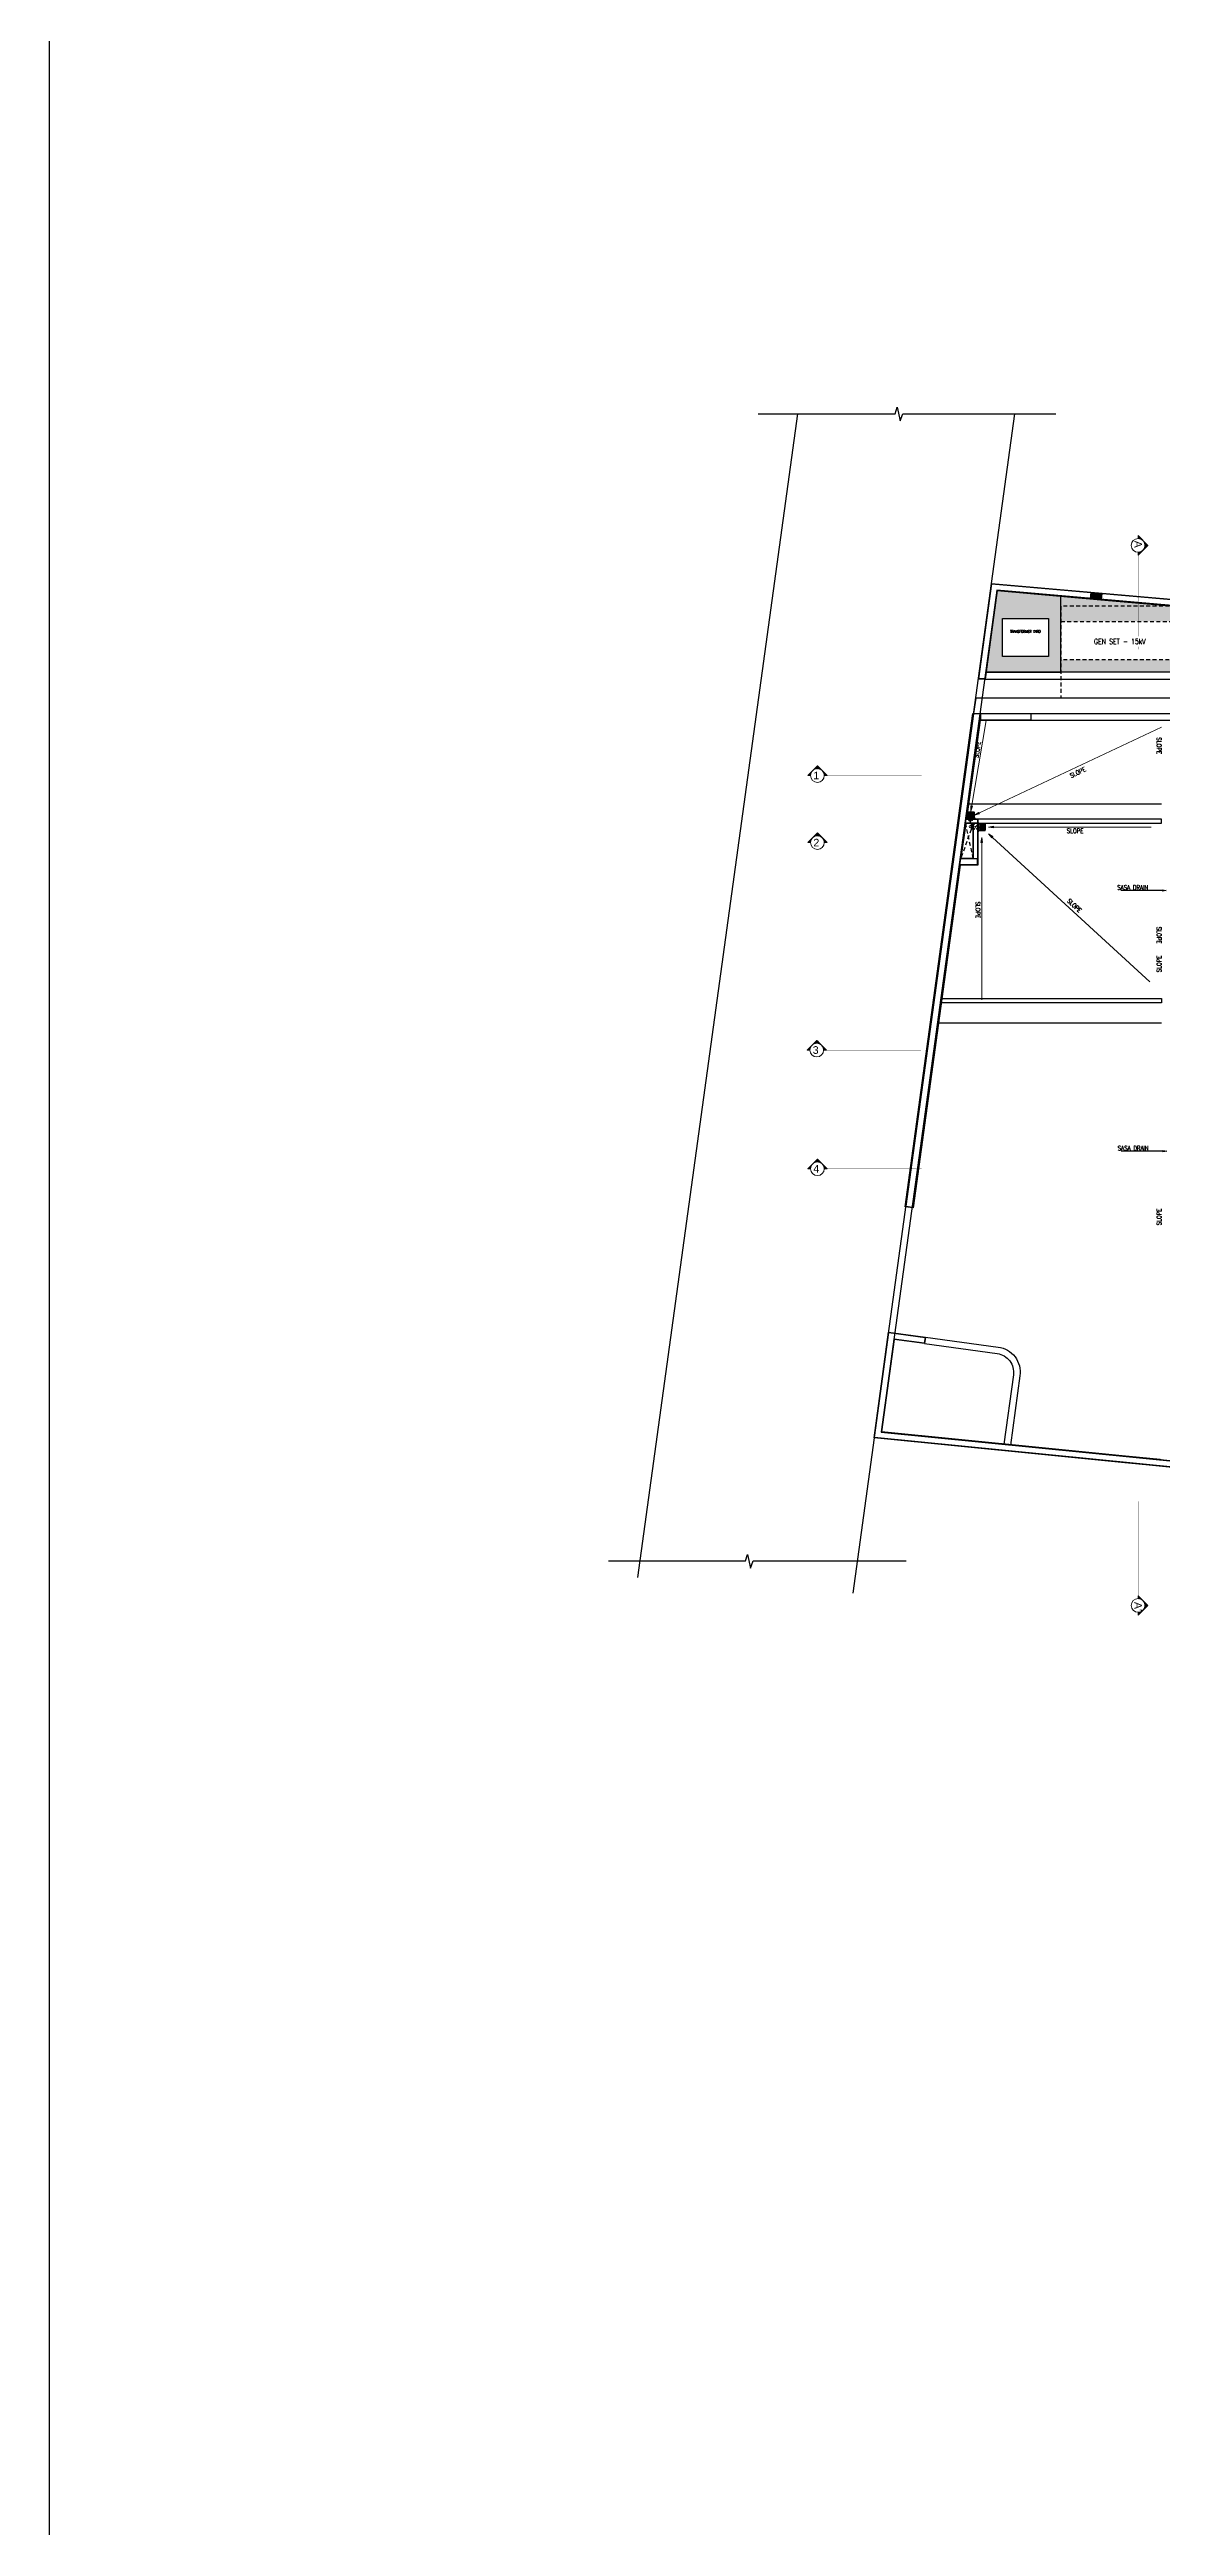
# Model space of a CAD drawing. Header units: metres. Extents: x 42 to 199, y -121 to 268.
# Drawn here: x 41.8 to 85.4, y -23.7 to 73.6 of the extents above; entities that cross this region are included whole.
import ezdxf
from ezdxf import colors
from ezdxf.entities.mleader import LeaderData, LeaderLine
from ezdxf.enums import TextEntityAlignment as Align
from ezdxf.math import Vec2, Vec3

# ---------------------------------------------------------------- set-up
doc = ezdxf.new("R2010")
doc.units = ezdxf.units.M
doc.header["$LTSCALE"] = 0.3
doc.linetypes.add('DASHDOT2', pattern=[0.5, 0.25, -0.125, 0, -0.125])
doc.linetypes.add('HIDDEN', pattern=[0.375, 0.25, -0.125])
doc.layers.get('0').update_dxf_attribs({"color": 8})
for name, color, linetype, lineweight in [('A-AnnO-section lines', 8, 'Continuous', 18), ('AGI- TEXT', 7, 'Continuous', 0), ('AGI-EX RAIN WATER', 4, 'Continuous', 0), ('DA HOUSE ARCH LAYOUT', 8, 'Continuous', 9), ('PHE CLAMP', 7, 'Continuous', 0), ('PHE-CLAMP', 7, 'Continuous', 0), ('PHE-RWP', 4, 'HIDDEN', 0), ('SRA-PLUM-RWS', 163, 'Continuous', 25)]:
    doc.layers.add(name, color=color, linetype=linetype, lineweight=lineweight)
for name, color, linetype in [('A-Cols', 8, 'Continuous'), ('A-ELEVATION 3', 8, 'Continuous'), ('A-Hidden-Above', 8, 'HIDDEN'), ('A-Site Boundary', 8, 'Continuous'), ('A-TEXT ARCHITECURAL', 8, 'Continuous'), ('A-Wall-Full', 8, 'Continuous'), ('A-Wall-Plst', 8, 'Continuous'), ('AGI-RWP', 4, 'Continuous')]:
    doc.layers.add(name, color=color, linetype=linetype)
doc.styles.add('ROMANS', font='romans.shx', dxfattribs={"width": 0.8, "height": 0.5})
doc.styles.get("Standard").update_dxf_attribs({"font": 'arial.ttf'})
doc.styles.add('T225', font='romans.shx', dxfattribs={"width": 0.8, "height": 0.25})
doc.dimstyles.get("Standard").update_dxf_attribs({"dimtxt": 0.3, "dimasz": 0.25, "dimexe": 0.18, "dimexo": 0.0625, "dimgap": 0.09, "dimtad": 0, "dimtih": 1, "dimtoh": 1, "dimzin": 0, "dimdsep": 46, "dimtxsty": 'Standard', "dimblk": 'ARCHTICK', "dimcen": 0.09, "dimclrd": 256, "dimclre": 256, "dimclrt": 256, "dimadec": 0, "dimazin": 0, "dimtfac": 1, "dimtofl": 0, "dimtmove": 0, "dimatfit": 3, "dimfxl": 1, "dimtolj": 1, "dimtzin": 0, "dimlwd": -1, "dimlwe": -1, "dimarcsym": 0})

# ---------------------------------------------------------------- blocks, each defined once
blk = doc.blocks.new('zw$195B-flat-1-flat-1-flat-1-flat-1-flat-1-flat-1')
at = {"layer": 'A-Site Boundary', "color": 8}
for p, q in [((-7.002, -34.772), (-13.673, -33.856)), ((26.552, -39.38), (32.658, -40.219)), ((32.033, -48.653), (-13.673, -42.376))]:
    blk.add_line(p, q, dxfattribs=at)
at = {"layer": 'A-Site Boundary', "color": 8, "ltscale": 0.6}
blk.add_lwpolyline([(-7.002, -34.772), (-6.626, -30.464), (-5.95, -22.712), (-5.301, -15.269), (-4.581, -7.024), (-3.978, -0.109), (-3.482, 5.576), (-2.944, 11.742), (-2.563, 16.101), (-2.201, 20.252), (1.573, 19.742), (5.032, 19.274), (8.943, 18.745), (12.732, 18.233), (16.724, 17.693), (21.121, 17.099), (25.111, 16.559), (27.395, 16.251), (29.208, 16.005), (32.02, 15.625), (31.532, 10.718), (30.979, 5.152), (30.286, -1.812), (29.628, -8.431), (29.111, -13.637), (28.973, -15.019), (28.765, -17.114), (28.549, -19.286), (28.415, -20.631), (28.293, -21.863), (28.003, -24.783), (27.692, -27.905), (27.517, -29.668), (27.204, -32.815), (26.878, -36.094), (26.552, -39.38), (-7.002, -34.772)], dxfattribs=at)
blk.add_lwpolyline([(-6.722, -34.548), (-6.367, -30.486), (-5.691, -22.735), (-5.041, -15.292), (-4.322, -7.046), (-3.719, -0.131), (-3.223, 5.554), (-2.685, 11.719), (-2.304, 16.078), (-1.966, 19.958), (1.538, 19.484), (4.997, 19.016), (8.908, 18.488), (12.697, 17.975), (16.689, 17.436), (21.086, 16.841), (25.076, 16.302), (27.36, 15.993), (29.173, 15.748), (31.736, 15.401), (31.273, 10.744), (30.72, 5.178), (30.027, -1.786), (29.369, -8.406), (28.852, -13.611), (28.715, -14.993), (28.506, -17.088), (28.29, -19.26), (28.157, -20.605), (28.034, -21.838), (27.744, -24.757), (27.434, -27.88), (27.258, -29.642), (26.945, -32.789), (26.619, -36.069), (26.32, -39.086)], close=True, dxfattribs=at)
at = {"layer": 'A-Site Boundary', "color": 8}
for points in [[(-13.673, -43.924), (-13.673, -38.551), (-13.927, -38.471), (-13.388, -38.36), (-13.673, -38.248), (-13.673, -32.247)], [(31.383, -49.799), (31.383, -44.426), (31.129, -44.346), (31.668, -44.235), (31.383, -44.124), (31.383, -38.122)]]:
    blk.add_lwpolyline(points, dxfattribs=at)
blk = doc.blocks.new('zw$CD40')
h = blk.add_hatch()
h.set_pattern_fill('ANSI31', color=8, scale=0.00077108, style=0)
h.set_pattern_definition([(45, (2.80108964, 1.68303136), (-6.81544715e-05, 6.81544715e-05), [])])
h.paths.add_polyline_path([(0.04394, 0.00652), (0.04204, 0.00461, -0.414214), (0.04585, 0.00461)])
h.paths.add_polyline_path([(0.04204, 0.00461), (0.04013, 0.0027), (0.04125, 0.0027, -0.198912)])
h.paths.add_polyline_path([(0.04585, 0.00461, -0.198912), (0.04664, 0.0027), (0.04776, 0.0027)])
at = {"color": 8}
for p, q in [((0.04013, 0.0027), (0.04394, 0.00652)), ((0.04013, 0.0027), (0.04125, 0.0027)), ((0.04776, 0.0027), (0.04394, 0.00652)), ((0.04664, 0.0027), (0.04776, 0.0027))]:
    blk.add_line(p, q, dxfattribs=at)
at = {"color": 8, "linetype": 'DASHDOT2', "ltscale": 0.3, "const_width": 0.0000907}
blk.add_lwpolyline([(0.04013, 0.0027), (0.00307, 0.0027)], dxfattribs=at)
at = {"color": 8}
blk.add_circle((0.04394, 0.0027), 0.0027, dxfattribs=at)
blk.add_attdef("A'", text='', height=0.003, dxfattribs=at).set_placement((0.04437, 0.00272), align=Align.MIDDLE)
blk = doc.blocks.new('SECTION LINES')
at = {"layer": 'A-AnnO-section lines', "color": 8}
ref = blk.add_blockref('zw$CD40', (84.21, -50.245), dxfattribs=dict(at, xscale=-100, yscale=100, zscale=100, rotation=269.9999999999999))
ref.add_attrib("A'", 'A', dxfattribs={"layer": '0', "height": 0.3, "rotation": 270}).set_placement((84.482, -45.808), align=Align.MIDDLE)
ref = blk.add_blockref('zw$CD40', (95.416, -50.245), dxfattribs=dict(at, xscale=-100, yscale=100, zscale=100, rotation=269.9999999999999))
ref.add_attrib("A'", 'B', dxfattribs={"layer": '0', "height": 0.3, "rotation": 270}).set_placement((95.689, -45.808), align=Align.MIDDLE)
ref = blk.add_blockref('zw$CD40', (101.407, -50.245, 0.05), dxfattribs=dict(at, xscale=-100, yscale=100, zscale=100, rotation=269.9999999999999))
ref.add_attrib("A'", 'C', dxfattribs={"layer": '0', "height": 0.3, "rotation": 270}).set_placement((101.679, -45.808, 0.05), align=Align.MIDDLE)
ref = blk.add_blockref('zw$CD40', (105.756, -50.245), dxfattribs=dict(at, xscale=-100, yscale=100, zscale=100, rotation=269.9999999999999))
ref.add_attrib("A'", 'D', dxfattribs={"layer": '0', "height": 0.3, "rotation": 270}).set_placement((106.028, -45.808), align=Align.MIDDLE)
ref = blk.add_blockref('zw$CD40', (110.136, -50.245), dxfattribs=dict(at, xscale=-100, yscale=100, zscale=100, rotation=269.9999999999999))
ref.add_attrib("A'", 'E', dxfattribs={"layer": '0', "height": 0.3, "rotation": 270}).set_placement((110.408, -45.808), align=Align.MIDDLE)
ref = blk.add_blockref('zw$CD40', (119.546, -50.245), dxfattribs=dict(at, xscale=-100, yscale=100, zscale=100, rotation=269.9999999999999))
ref.add_attrib("A'", 'F', dxfattribs={"layer": '0', "height": 0.3, "rotation": 270}).set_placement((119.818, -45.808), align=Align.MIDDLE)
ref = blk.add_blockref('zw$CD40', (126.015, -50.245), dxfattribs=dict(at, xscale=-100, yscale=100, zscale=100, rotation=269.9999999999999))
ref.add_attrib("A'", 'G', dxfattribs={"layer": '0', "height": 0.3, "rotation": 270}).set_placement((126.287, -45.808), align=Align.MIDDLE)
ref = blk.add_blockref('zw$CD40', (128.569, -50.245, 0.05), dxfattribs=dict(at, xscale=-100, yscale=100, zscale=100, rotation=269.9999999999999))
ref.add_attrib("A'", 'H', dxfattribs={"layer": '0', "height": 0.3, "rotation": 270}).set_placement((128.841, -45.808, 0.05), align=Align.MIDDLE)
ref = blk.add_blockref('zw$CD40', (76.288, -55.162, -28.112), dxfattribs=dict(at, xscale=-100, yscale=100, zscale=100))
ref.add_attrib("A'", '1', dxfattribs={"layer": '0', "height": 0.3}).set_placement((71.851, -54.89, -28.112), align=Align.MIDDLE)
ref = blk.add_blockref('zw$CD40', (130.26, -55.162, -28.112), dxfattribs=dict(at, xscale=100, yscale=100, zscale=100, rotation=359.9999999999997))
ref.add_attrib("A'", "1'", dxfattribs={"layer": '0', "height": 0.3}).set_placement((134.697, -54.89, -28.112), align=Align.MIDDLE)
ref = blk.add_blockref('zw$CD40', (76.288, -57.798, -28.112), dxfattribs=dict(at, xscale=-100, yscale=100, zscale=100))
ref.add_attrib("A'", '2', dxfattribs={"layer": '0', "height": 0.3}).set_placement((71.851, -57.526, -28.112), align=Align.MIDDLE)
ref = blk.add_blockref('zw$CD40', (130.26, -57.798, -28.112), dxfattribs=dict(at, xscale=100, yscale=100, zscale=100, rotation=359.9999999999997))
ref.add_attrib("A'", "2'", dxfattribs={"layer": '0', "height": 0.3}).set_placement((134.697, -57.526, -28.112), align=Align.MIDDLE)
ref = blk.add_blockref('zw$CD40', (76.262, -65.945), dxfattribs=dict(at, xscale=-100, yscale=100, zscale=100))
ref.add_attrib("A'", '3', dxfattribs={"layer": '0', "height": 0.3}).set_placement((71.825, -65.673), align=Align.MIDDLE)
ref = blk.add_blockref('zw$CD40', (130.235, -65.945), dxfattribs=dict(at, xscale=100, yscale=100, zscale=100, rotation=359.9999999999997))
ref.add_attrib("A'", "3'", dxfattribs={"layer": '0', "height": 0.3}).set_placement((134.672, -65.673), align=Align.MIDDLE)
ref = blk.add_blockref('zw$CD40', (76.288, -70.607, -28.112), dxfattribs=dict(at, xscale=-100, yscale=100, zscale=100))
ref.add_attrib("A'", '4', dxfattribs={"layer": '0', "height": 0.3}).set_placement((71.851, -70.335, -28.112), align=Align.MIDDLE)
ref = blk.add_blockref('zw$CD40', (130.26, -70.607, -28.112), dxfattribs=dict(at, xscale=100, yscale=100, zscale=100, rotation=359.9999999999997))
ref.add_attrib("A'", "4'", dxfattribs={"layer": '0', "height": 0.3}).set_placement((134.697, -70.335, -28.112), align=Align.MIDDLE)
ref = blk.add_blockref('zw$CD40', (84.21, -83.093), dxfattribs=dict(at, xscale=100, yscale=100, zscale=100, rotation=269.9999999999999))
ref.add_attrib("A'", "A'", dxfattribs={"layer": '0', "height": 0.3, "rotation": 270}).set_placement((84.482, -87.53), align=Align.MIDDLE)
ref = blk.add_blockref('zw$CD40', (95.416, -83.093), dxfattribs=dict(at, xscale=100, yscale=100, zscale=100, rotation=269.9999999999999))
ref.add_attrib("A'", "B'", dxfattribs={"layer": '0', "height": 0.3, "rotation": 270}).set_placement((95.689, -87.53), align=Align.MIDDLE)
ref = blk.add_blockref('zw$CD40', (101.407, -83.093, 0.05), dxfattribs=dict(at, xscale=100, yscale=100, zscale=100, rotation=269.9999999999999))
ref.add_attrib("A'", "C'", dxfattribs={"layer": '0', "height": 0.3, "rotation": 270}).set_placement((101.679, -87.53, 0.05), align=Align.MIDDLE)
ref = blk.add_blockref('zw$CD40', (105.756, -83.093), dxfattribs=dict(at, xscale=100, yscale=100, zscale=100, rotation=269.9999999999999))
ref.add_attrib("A'", "D'", dxfattribs={"layer": '0', "height": 0.3, "rotation": 270}).set_placement((106.028, -87.53), align=Align.MIDDLE)
ref = blk.add_blockref('zw$CD40', (110.136, -83.093), dxfattribs=dict(at, xscale=100, yscale=100, zscale=100, rotation=269.9999999999999))
ref.add_attrib("A'", "E'", dxfattribs={"layer": '0', "height": 0.3, "rotation": 270}).set_placement((110.408, -87.53), align=Align.MIDDLE)
ref = blk.add_blockref('zw$CD40', (119.546, -83.093), dxfattribs=dict(at, xscale=100, yscale=100, zscale=100, rotation=269.9999999999999))
ref.add_attrib("A'", "F'", dxfattribs={"layer": '0', "height": 0.3, "rotation": 270}).set_placement((119.818, -87.53), align=Align.MIDDLE)
ref = blk.add_blockref('zw$CD40', (126.015, -83.093), dxfattribs=dict(at, xscale=100, yscale=100, zscale=100, rotation=269.9999999999999))
ref.add_attrib("A'", "G'", dxfattribs={"layer": '0', "height": 0.3, "rotation": 270}).set_placement((126.287, -87.53), align=Align.MIDDLE)
ref = blk.add_blockref('zw$CD40', (128.569, -83.093, 0.05), dxfattribs=dict(at, xscale=100, yscale=100, zscale=100, rotation=269.9999999999999))
ref.add_attrib("A'", "H'", dxfattribs={"layer": '0', "height": 0.3, "rotation": 270}).set_placement((128.841, -87.53, 0.05), align=Align.MIDDLE)
blk = doc.blocks.new('zw$B4E6')
at = {"layer": 'A-Cols', "ltscale": 0.25}
h = blk.add_hatch(color=256, dxfattribs=at)
h.dxf.hatch_style = 1
h.paths.add_polyline_path([(0, 0.23), (0, 0), (0.45, 0), (0.45, 0.23)])
blk.add_lwpolyline([(0, 0.23), (0, 0), (0.45, 0), (0.45, 0.23)], close=True, dxfattribs=at)
blk = doc.blocks.new('GEN SET')
at = {"layer": 'A-Hidden-Above', "ltscale": 2}
blk.add_lwpolyline([(87.238, -50.821), (91.738, -50.821), (91.738, -52.321), (87.238, -52.321)], close=True, dxfattribs=at)
at = {"layer": 'A-TEXT ARCHITECURAL', "insert": (90.561, -51.507), "char_height": 0.2, "width": 2.3509, "attachment_point": 3, "style": 'ROMANS', "bg_fill": 2}
blk.add_mtext('GEN SET - 15kV', dxfattribs=at)
at = {"layer": 'A-Hidden-Above', "ltscale": 2}
blk.add_lwpolyline([(87.238, -53.821), (91.738, -53.821), (91.738, -50.221), (87.238, -50.221)], close=True, dxfattribs=at)
blk = doc.blocks.new('DA HOUSE ARCH LAYOUT')
at = {"layer": 'A-ELEVATION 3', "transparency": 33554470}
h = blk.add_hatch(dxfattribs=at)
h.set_pattern_fill('GRAVL1', color=8, scale=0.01, angle=315)
h.set_pattern_definition([(183.0128, (-296.837256, 165.907856), (-3.0532870046, -0.1796056809), [0.03417214, -3.38304835]), (139.9697, (-296.871381, 165.90606), (2.33486521903, -1.9756580968), [0.05864047, -5.80540495]), (87.5104, (-296.916282, 165.943777), (-0.1796083473, -3.7717074617), [0.04134815, -4.09347213]), (222.2737, (-297.03123, 165.968922), (3.7717069086, 3.4124980942), [0.05340045, -5.28664373]), (247.8337, (-297.070743, 165.933001), (1.2572334334, 3.05328821577), [0.05236337, -5.18398074]), (312.2737, (-297.090499, 165.884507), (-3.4124980942, 3.7717069086), [0.05340045, -5.28664373]), (352.6942, (-297.054578, 165.844994), (-4.13091741172, 0.53881840986), [0.07061937, -6.99131165]), (27.2553, (-296.984532, 165.836014), (5.20854980637, 2.6940742264), [0.06667195, -6.60052553]), (76.4296, (-296.925263, 165.866547), (0.89802324174, 3.7717081583), [0.0535813, -5.30455454]), (130.2364, (-296.91269, 165.918632), (1.796052915, -2.1552601182), [0.06117133, -2.9973938]), (177.3974, (-296.952203, 165.96533), (-4.13091771387, 0.17960786482), [0.0791078, -7.83167725]), (93.8141, (-296.855217, 165.789317), (-0.1796061342, 2.3348666382), [0.02700045, -2.67305638]), (126.4692, (-296.857013, 165.816257), (1.9756546179, -2.69407794895), [0.0513682, -5.0854638]), (180, (-296.88755, 165.85757), (-0.17960518, -0.17960518), [0.03592093, -0.32328917]), (158.1986, (-296.878565, 165.89169), (1.2572360466, -0.538815081), [0.01934413, -1.9150622]), (246.8014, (-296.896526, 165.898876), (0.35921031, 0.718420523), [0.02735656, -1.34047535]), (345.9638, (-296.9073, 165.87373), (0.898025703, -0.179604321), [0.04443197, -1.43662984]), (116.5651, (-296.8642, 165.862955), (0.179605487, -0.538815159), [0.03212871, -0.7710899]), (331.3895, (-297.000697, 166.003047), (2.334865677, -1.25723756115), [0.0450088, -4.45588263]), (25.3462, (-296.961184, 165.981494), (-2.6940763663, -1.2572370941), [0.0377599, -3.73822163]), (248.1986, (-296.828276, 165.898876), (0.538815081, 1.2572360466), [0.038688, -1.89571833]), (298.6105, (-296.842644, 165.862955), (-1.25723756115, 2.334865677), [0.0450088, -4.45588263]), (294.444, (-297.112052, 165.891692), (-0.5388164176, 1.2572354692), [0.04340352, -2.1267735]), (249.7751, (-297.094091, 165.852178), (1.077632752, 2.8736811705), [0.03636721, -3.60035932]), (21.8014, (-297.006085, 165.717475), (1.2572360466, 0.538815081), [0.038688, -1.89571833]), (332.354, (-296.970164, 165.731843), (-3.0532864564, 1.61644745186), [0.04257827, -4.2152377]), (24.444, (-297.09409, 165.80548), (-1.2572354692, -0.5388164176), [0.02170176, -2.14847526]), (56.3099, (-297.01686, 165.72825), (0.538815928, 0.898025322), [0.01295146, -1.28219937]), (120.9638, (-297.00968, 165.73903), (0.359210692, -0.718420239), [0.05236337, -0.9949053]), (141.009, (-297.036618, 165.783929), (1.9756561793, -1.61644617964), [0.0485267, -4.80413644]), (258.6901, (-296.92347, 165.85757), (0.179604803, 0.538815528), [0.03663239, -0.87917757]), (308.1572, (-296.930651, 165.821646), (2.6940752859, -3.4124986485), [0.06395568, -6.331601]), (15.9454, (-296.891138, 165.771356), (-1.9756564206, -0.5388154314), [0.02615082, -2.5889392]), (45, (-296.866, 165.77854), (1e-16, 0.35921024), [0.01524, -0.23876]), (75.2564, (-297.034822, 165.792909), (-0.5388167267, -1.9756558694), [0.0352867, -3.49339408]), (3.0128, (-297.025841, 165.827034), (3.0532870046, 0.1796056809), [0.06834429, -3.3488762]), (315, (-296.9576, 165.83063), (0.35921024, -1e-16), [0.06604, -0.18796]), (280.3048, (-296.910894, 165.783929), (-0.5388127898, 3.0532875964), [0.04016096, -3.9759316]), (209.0546, (-296.90371, 165.744415), (-0.898025615, -0.53881541), [0.0369829, -1.81216503]), (162.646, (-296.936039, 165.726455), (-5.2085491825, 1.6164439634), [0.0602145, -5.9612464]), (130.4261, (-296.993513, 165.744415), (-2.15526250307, 2.51447088044), [0.06370295, -6.3065848])])
h.paths.add_polyline_path([(-18.6352, 109.7962), (-18.2944, 112.278), (-18.1957, 112.9966), (-15.6957, 112.7785), (-15.6938, 109.7962), (-18.6345, 109.7962)])
h.paths.add_polyline_path([(-17.9844, 111.9079), (-17.9844, 110.4079), (-16.1844, 110.4079), (-16.1844, 111.9079)], flags=16)
h.paths.add_polyline_path([(-18.0644, 111.5801), (-18.0644, 110.7801), (-16.1369, 110.7801), (-16.1369, 111.5801)], flags=24)
h.paths.add_polyline_path([(-15.6938, 109.7962), (-11.1938, 109.7962), (-11.1939, 110.2857), (-15.6939, 110.2855), (-15.6941, 110.2855)])
h.paths.add_polyline_path([(-11.1938, 109.7962), (-10.4447, 109.7962), (-10.4447, 112.3204), (-11.194, 112.3857), (-11.1939, 110.2857)])
h.paths.add_polyline_path([(-15.694, 111.7855), (-12.6667, 111.7857), (-12.6667, 112.3857), (-15.694, 112.3855)])
h.paths.add_polyline_path([(-15.6957, 112.7785), (-14.1338, 112.6423), (-12.6667, 112.5142), (-12.6667, 112.3857), (-15.694, 112.3855), (-15.6954, 112.3855), (-15.6957, 112.7785)])
h.paths.add_polyline_path([(-12.6667, 112.3857), (-12.6667, 111.7857), (-11.194, 111.7857), (-11.194, 112.3857)])
h.paths.add_polyline_path([(-12.6667, 112.3857), (-11.194, 112.3857), (-12.6667, 112.5142)])
at = {"layer": 'A-Cols', "color": 8, "ltscale": 0.25}
blk.add_lwpolyline([(-55.3888, 234.5283), (57.0431, 234.5283), (57.0431, -60.3188), (-55.3888, -60.3188)], close=True, dxfattribs=at)
at = {"layer": 'A-ELEVATION 3', "color": 8, "transparency": 33554559}
blk.add_lwpolyline([(-9.2247, 109.7962), (-18.6296, 109.7956), (-18.668, 109.5256), (-9.2247, 109.5262)], close=True, dxfattribs=at)
for points in [[(-21.0106, 83.681), (-18.1574, 83.2891, -0.4142136), (-17.3027, 82.1624), (-17.6764, 79.4414)], [(-21.046, 83.4234), (-18.1927, 83.0316, -0.4142136), (-17.5603, 82.1978), (-17.934, 79.4768)]]:
    blk.add_lwpolyline(points, format="xyb", dxfattribs=at)
at = {"layer": 'A-Hidden-Above', "color": 8, "ltscale": 2}
for p, q in [((-19.1397, 103.8462), (-19.619, 102.4862)), ((-19.1397, 102.4862), (-19.4322, 103.8462))]:
    blk.add_line(p, q, dxfattribs=at)
at = {"layer": 'A-Wall-Full', "color": 8}
blk.add_lwpolyline([(-18.8606, 108.155), (-19.1231, 108.155), (-21.7787, 88.8183), (-21.5212, 88.7829), (-18.8606, 108.155)], dxfattribs=at)
for points in [[(-18.9697, 103.8662), (-19.4496, 103.8662), (-19.429, 104.0162), (-18.9697, 104.0162)], [(-19.1197, 103.8662), (-18.9697, 103.8662), (-18.9697, 102.4662), (-19.1197, 102.4662)], [(-18.9697, 102.4662), (-19.6419, 102.4662), (-19.6735, 102.2362), (-18.9697, 102.2362)]]:
    blk.add_lwpolyline(points, close=True, dxfattribs=at)
at = {"layer": 'A-Wall-Plst', "color": 8}
for points in [[(-18.9497, 104.0362), (-18.9497, 102.215), (-19.6512, 102.215), (-21.4998, 88.7547), (-21.8069, 88.7969), (-19.1456, 108.175), (-16.8706, 108.175), (-16.8706, 107.905), (-18.8697, 107.905), (-19.4011, 104.0362)], [(-19.1397, 103.8462), (-19.4322, 103.8462), (-19.619, 102.4862), (-19.1397, 102.4862)]]:
    blk.add_lwpolyline(points, close=True, dxfattribs=at)
at = {"layer": 'A-Cols', "color": 8, "ltscale": 0.25, "rotation": 175.0132176979022}
blk.add_blockref('zw$B4E6', (-14.0786, 112.8834), dxfattribs=at)
at = {"layer": 'A-Site Boundary', "color": 8, "rotation": 270}
blk.add_blockref('zw$195B-flat-1-flat-1-flat-1-flat-1-flat-1-flat-1', (16.3523, 106.275), dxfattribs=at)
at = {"color": 8, "transparency": 33554687}
blk.add_wipeout([(-11.75, 107.63), (-11.75, 78.6832), (-4.6699, 77.9793), (-4.6699, 87.3699), (20.9401, 87.3699), (20.94, 97.27), (30.1376, 97.27), (30.1376, 95.8004), (30.1509, 95.6202), (30.2068, 95.3936), (30.2908, 95.2058), (30.4267, 95.0082), (30.5877, 94.8493), (30.7469, 94.7385), (30.9156, 94.6565), (31.1167, 94.5963), (31.3676, 94.5704), (31.6721, 94.6087), (31.9475, 94.7157), (32.1814, 94.8781), (32.441, 95.1999), (32.4934, 95.3049), (32.5584, 95.4923), (32.5869, 95.6387), (32.5967, 95.8477), (32.5782, 96.0181), (32.5404, 96.1711), (32.4781, 96.3293), (32.428, 96.4237), (32.3565, 96.5318), (32.2288, 96.6615), (32.1161, 96.7764), (31.9914, 96.8605), (31.8786, 96.9192), (31.3843, 97.0303), (31.3843, 97.1695), (32.0248, 97.1695), (32.0248, 106.3305), (12.6625, 106.33), (12.6624, 107.63)], dxfattribs=at).dxf.layer = 'A-ELEVATION 3'
at = {"layer": 'A-ELEVATION 3', "color": 8, "transparency": 33554559}
blk.add_line((-11.75, 104.6162), (-19.3315, 104.6162), dxfattribs=at)
for points in [[(-9.5698, 107.63), (-9.5698, 108.7712), (-19.0384, 108.7712), (-19.1208, 108.1712)], [(-11.75, 96.005), (-20.5041, 96.005)]]:
    blk.add_lwpolyline(points, dxfattribs=at)
for points in [[(-18.8434, 108.17), (-10.1698, 108.17), (-10.1698, 107.9), (-18.8434, 107.9)], [(-11.75, 104.0162), (-19.429, 104.0162), (-19.4496, 103.8662), (-11.75, 103.8662)], [(-20.3708, 96.975), (-11.75, 96.975), (-11.75, 96.805), (-20.3942, 96.805)]]:
    blk.add_lwpolyline(points, close=True, dxfattribs=at)
at = {"layer": 'A-Wall-Full', "color": 8}
blk.add_lwpolyline([(-22.2476, 83.6036), (-22.7505, 79.942), (31.7666, 74.5225), (36.3273, 108.2543), (-18.2087, 113.0128), (-18.6861, 109.5362), (-18.9182, 109.5362), (-18.4067, 113.261), (36.5875, 108.4624), (31.9647, 74.2717), (-23.0108, 79.7368), (-22.4442, 83.8627), (-21.0275, 83.6682), (-21.0588, 83.4403)], close=True, dxfattribs=at)
at = {"layer": 'A-Wall-Plst', "color": 8}
blk.add_lwpolyline([(-22.2348, 83.5867), (-22.7335, 79.9554), (31.7536, 74.5389), (36.3103, 108.2407), (-18.1958, 112.9966), (-18.673, 109.5212), (-18.9354, 109.5212), (-18.4196, 113.2772), (36.6045, 108.476), (31.9777, 74.2553), (-23.0278, 79.7234), (-22.457, 83.8796), (-21.0106, 83.681), (-21.046, 83.4234)], close=True, dxfattribs=at)
at = {"layer": 'A-AnnO-section lines', "color": 8, "ltscale": 0.25}
blk.add_blockref('SECTION LINES', (-97.1462, 160.628), dxfattribs=at)
at = {"color": 8, "ltscale": 0.25}
blk.add_wipeout([(-17.9844, 111.9079), (-16.1844, 111.9079), (-16.1844, 110.4079), (-17.9844, 110.4079)], dxfattribs=at).dxf.layer = 'A-Wall-Full'
at = {"layer": 'A-ELEVATION 3', "color": 8}
blk.add_lwpolyline([(-15.6957, 112.7785), (-18.1957, 112.9966), (-18.6353, 109.7962), (-15.6938, 109.7962), (-15.6957, 112.7785)], dxfattribs=at)
at = {"layer": 'A-ELEVATION 3', "color": 8, "transparency": 33554559}
blk.add_lwpolyline([(-17.9844, 111.9079), (-16.1844, 111.9079), (-16.1844, 110.4079), (-17.9844, 110.4079)], close=True, dxfattribs=at)
at = {"layer": 'A-TEXT ARCHITECURAL', "color": 8, "insert": (-17.6706, 111.4468), "char_height": 0.1, "width": 1.155863, "attachment_point": 1, "style": 'ROMANS'}
blk.add_mtext('\\pxqc;TRANSFORMER YARD', dxfattribs=at)
at = {"layer": 'A-ELEVATION 3', "color": 8, "rotation": 0.003479015753442962}
blk.add_blockref('GEN SET', (-102.9352, 162.6013), dxfattribs=at)
blk = doc.blocks.new('_ClosedBlank')
at = {"color": 0, "linetype": 'ByBlock', "lineweight": -2}
for p, q in [((-1, 0.17), (0, 0)), ((-1, 0.17), (-1, -0.17)), ((0, 0), (-1, -0.17))]:
    blk.add_line(p, q, dxfattribs=at)
blk = doc.blocks.new('GFHDGFGHFD')
at = {"layer": 'PHE-CLAMP'}
for p, q in [((63416, -442), (63372, -442)), ((63416, -442), (63372, -442)), ((63416, -450), (63372, -450)), ((63416, -450), (63372, -450)), ((63416, -453), (63416, -439)), ((63416, -453), (63416, -439)), ((63424, -442), (63416, -442)), ((63424, -442), (63416, -442)), ((63424, -449), (63416, -449)), ((63424, -449), (63416, -449)), ((63424, -438), (63417, -438)), ((63424, -438), (63417, -438)), ((63424, -454), (63417, -454)), ((63424, -454), (63417, -454)), ((63424, -456), (63424, -435)), ((63424, -456), (63424, -435)), ((63431, -422), (63427, -422)), ((63427, -422), (63427, -469)), ((63431, -422), (63427, -422)), ((63427, -422), (63427, -469)), ((63427, -456), (63427, -435)), ((63427, -456), (63427, -435)), ((63427, -469), (63431, -469)), ((63427, -469), (63431, -469)), ((63431, -469), (63431, -422)), ((63431, -469), (63431, -422)), ((63464, -443), (63431, -443)), ((63464, -443), (63431, -443)), ((63432, -444), (63431, -448)), ((63432, -444), (63431, -448)), ((63464, -449), (63431, -449)), ((63464, -449), (63431, -449)), ((63435, -444), (63435, -448)), ((63435, -444), (63435, -448)), ((63439, -444), (63438, -448)), ((63439, -444), (63438, -448)), ((63442, -444), (63441, -448)), ((63442, -444), (63441, -448)), ((63445, -444), (63445, -448)), ((63445, -444), (63445, -448)), ((63449, -444), (63448, -448)), ((63449, -444), (63448, -448)), ((63471, -423), (63450, -443)), ((63471, -423), (63450, -443)), ((63471, -469), (63450, -449)), ((63471, -469), (63450, -449)), ((63452, -444), (63451, -448)), ((63452, -444), (63451, -448)), ((63456, -444), (63455, -448)), ((63456, -444), (63455, -448)), ((63459, -444), (63458, -448)), ((63459, -444), (63458, -448)), ((63462, -444), (63462, -448)), ((63462, -444), (63462, -448)), ((63478, -431), (63464, -443)), ((63478, -431), (63464, -443)), ((63464, -443), (63464, -449)), ((63464, -443), (63464, -449)), ((63478, -461), (63464, -448)), ((63478, -461), (63464, -448)), ((63475, -442), (63466, -442)), ((63475, -442), (63466, -442)), ((63475, -450), (63466, -450)), ((63475, -450), (63466, -450)), ((63475, -438), (63470, -438)), ((63475, -438), (63470, -438)), ((63475, -454), (63470, -454)), ((63475, -454), (63470, -454)), ((63471, -423), (63478, -431)), ((63471, -423), (63478, -431)), ((63478, -461), (63471, -469)), ((63478, -461), (63471, -469)), ((63475, -438), (63475, -454)), ((63475, -438), (63475, -454)), ((63484, -443), (63475, -443)), ((63484, -443), (63475, -443)), ((63476, -444), (63475, -448)), ((63476, -444), (63475, -448)), ((63484, -449), (63475, -449)), ((63484, -449), (63475, -449)), ((63479, -444), (63478, -448)), ((63479, -444), (63478, -448)), ((63483, -444), (63482, -448)), ((63483, -444), (63482, -448)), ((63484, -443), (63484, -449)), ((63484, -443), (63484, -449)), ((63484, -446), (63484, -448)), ((63484, -446), (63484, -448))]:
    blk.add_line(p, q, dxfattribs=at)
for centre, radius, start, end in [((63417, -439), 0.714, 86.38922, 184.58206), ((63417, -439), 0.714, 86.38922, 184.58206), ((63417, -453), 0.714, 184.58206, 273.61078), ((63417, -453), 0.714, 184.58206, 273.61078), ((63426, -436), 1.3, 2.48981, 174.4637), ((63426, -436), 1.3, 2.48981, 174.4637), ((63426, -456), 1.3, 185.5363, 357.51019), ((63426, -456), 1.3, 185.5363, 357.51019), ((63433, -444), 1.48, 97.21709, 160.87076), ((63433, -444), 1.48, 97.21709, 160.87076), ((63433, -447), 1.48, 284.73363, 340.8045), ((63433, -447), 1.48, 284.73363, 340.8045), ((63437, -444), 1.48, 97.21709, 160.87076), ((63437, -444), 1.48, 97.21709, 160.87076), ((63437, -447), 1.48, 284.26497, 340.8045), ((63437, -447), 1.48, 284.26497, 340.8045), ((63440, -444), 1.48, 97.21709, 160.87076), ((63440, -444), 1.48, 97.21709, 160.87076), ((63440, -447), 1.48, 284.73363, 340.8045), ((63440, -447), 1.48, 284.73363, 340.8045), ((63443, -444), 1.48, 97.21709, 160.87076), ((63443, -444), 1.48, 97.21709, 160.87076), ((63443, -447), 1.48, 284.26497, 340.8045), ((63443, -447), 1.48, 284.26497, 340.8045), ((63447, -444), 1.48, 97.21709, 160.87076), ((63447, -444), 1.48, 97.21709, 160.87076), ((63447, -447), 1.48, 283.78093, 340.8045), ((63447, -447), 1.48, 283.78093, 340.8045), ((63450, -444), 1.48, 97.21709, 160.87076), ((63450, -444), 1.48, 97.21709, 160.87076), ((63450, -447), 1.48, 277.21709, 340.8045), ((63450, -447), 1.48, 277.21709, 340.8045), ((63454, -444), 1.48, 97.21709, 160.87076), ((63454, -444), 1.48, 97.21709, 160.87076), ((63453, -447), 1.48, 277.21709, 340.8045), ((63453, -447), 1.48, 277.21709, 340.8045), ((63457, -444), 1.48, 97.21709, 160.87076), ((63457, -444), 1.48, 97.21709, 160.87076), ((63457, -447), 1.48, 277.21709, 340.8045), ((63457, -447), 1.48, 277.21709, 340.8045), ((63460, -444), 1.48, 97.21709, 160.87076), ((63460, -444), 1.48, 97.21709, 160.87076), ((63460, -447), 1.48, 277.21709, 340.8045), ((63460, -447), 1.48, 277.21709, 340.8045), ((63464, -444), 1.48, 97.21709, 160.87076), ((63464, -444), 1.48, 97.21709, 160.87076), ((63474, -447), 1.48, 326.98487, 340.8045), ((63474, -447), 1.48, 326.98487, 340.8045), ((63477, -444), 1.48, 97.21709, 160.87076), ((63477, -444), 1.48, 97.21709, 160.87076), ((63477, -447), 1.48, 277.21709, 340.8045), ((63477, -447), 1.48, 277.21709, 340.8045), ((63481, -444), 1.48, 97.21709, 160.87076), ((63481, -444), 1.48, 97.21709, 160.87076), ((63480, -447), 1.48, 277.21709, 340.8045), ((63480, -447), 1.48, 277.21709, 340.8045), ((63482, -447), 1.48, 277.21709, 340.8045), ((63482, -447), 1.48, 277.21709, 340.8045), ((63484, -444), 1.48, 103.73288, 160.87076), ((63484, -444), 1.48, 103.73288, 160.87076)]:
    blk.add_arc(centre, radius, start, end, dxfattribs=at)
blk = doc.blocks.new('RWP - RISER 160')
at = {"layer": 'PHE CLAMP'}
for p, q in [((-99, 122), (-99, 115)), ((-96, 125), (-74, 125)), ((-90, 115), (-90, 133)), ((-90, 0), (-90, 107)), ((-87, 136), (-83, 136)), ((-80, 115), (-80, 133)), ((-80, 0), (-80, 107)), ((-71, 122), (-71, 115)), ((71, 122), (71, 115)), ((96, 125), (74, 125)), ((80, 115), (80, 133)), ((80, 0), (80, 107)), ((87, 136), (83, 136)), ((90, 115), (90, 133)), ((90, 0), (90, 107)), ((99, 122), (99, 115))]:
    blk.add_line(p, q, dxfattribs=at)
for centre, radius, start, end in [((-96, 122), 3, 89.99989, 179.99989), ((-87, 133), 3, 89.99989, 179.99989), ((0, 0), 90, 180, 0), ((-83, 133), 3, 359.99989, 89.99989), ((-74, 122), 3, 359.99989, 89.99989), ((74, 122), 3, 90.00011, 180.00011), ((83, 133), 3, 90.00011, 180.00011), ((87, 133), 3, 0.00011, 90.00011), ((96, 122), 3, 0.00011, 90.00011)]:
    blk.add_arc(centre, radius, start, end, dxfattribs=at)
at = {"layer": 'PHE-RWP', "linetype": 'ByBlock'}
blk.add_circle((0, 0), 80, dxfattribs=at)
blk = doc.blocks.new('_ArchTick')
at = {"color": 6, "linetype": 'ByBlock', "const_width": 0.045}
blk.add_lwpolyline([(-0.15, -0.15), (0.15, 0.15)], dxfattribs=at)
blk = doc.blocks.new('*U184')
at = {"color": 130}
for p, q in [((-59, 69), (-19, 69)), ((-59, 69), (-59, 52)), ((-59, 52), (-2, 52)), ((15, 143), (-19, 93)), ((-19, 93), (-19, 69)), ((32, 137), (-2, 88)), ((-2, 88), (-2, -93)), ((-2, 9), (32, 9)), ((15, 165), (32, 165)), ((15, 165), (15, 143)), ((32, 165), (32, -109)), ((32, 139), (260, 139)), ((32, 130), (260, 130)), ((32, -170), (32, 103)), ((268, 122), (268, -127)), ((277, 122), (277, -127)), ((-59, -75), (-59, -58)), ((-59, -58), (-2, -58)), ((-59, -75), (-19, -75)), ((-19, -99), (-19, -75)), ((15, -148), (-19, -99)), ((-2, -14), (32, -14)), ((32, -143), (-2, -93)), ((15, -170), (15, -148)), ((15, -170), (32, -170)), ((32, -136), (260, -136)), ((32, -144), (260, -144))]:
    blk.add_line(p, q, dxfattribs=at)
at = {"color": 8}
for p, q in [((227, 111, -2220), (85, 111, -2220)), ((227, 99, -2220), (85, 99, -2220)), ((227, 77, -2220), (85, 77, -2220)), ((227, 64, -2220), (85, 64, -2220)), ((227, 42, -2220), (85, 42, -2220)), ((227, 30, -2220), (85, 30, -2220)), ((227, 8, -2220), (85, 8, -2220)), ((227, -5, -2220), (85, -5, -2220)), ((227, -26, -2220), (85, -26, -2220)), ((227, -39, -2220), (85, -39, -2220)), ((227, -61, -2220), (85, -61, -2220)), ((227, -73, -2220), (85, -73, -2220)), ((227, -95, -2220), (85, -95, -2220)), ((227, -108, -2220), (85, -108, -2220))]:
    blk.add_line(p, q, dxfattribs=at)
for centre, start, end in [((85, 105, -2220), 90, 270), ((85, 70, -2220), 90, 270), ((85, 36, -2220), 90, 270), ((85, 2, -2220), 90, 270), ((227, 105, -2220), 270, 90), ((227, 70, -2220), 270, 90), ((227, 36, -2220), 270, 90), ((227, 2, -2220), 270, 90), ((85, -33, -2220), 90, 270), ((85, -67, -2220), 90, 270), ((85, -101, -2220), 90, 270), ((227, -33, -2220), 270, 90), ((227, -67, -2220), 270, 90), ((227, -101, -2220), 270, 90)]:
    blk.add_arc(centre, 6.22, start, end, dxfattribs=at)
at = {"color": 130}
for centre, radius, start, end in [((260, 122), 17.2, 360, 90), ((260, 122), 8.59, 360, 90), ((260, -127), 17.2, 270, 0), ((260, -127), 8.59, 270, 0)]:
    blk.add_arc(centre, radius, start, end, dxfattribs=at)
blk = doc.blocks.new('direction')
at = {"color": 0}
blk.add_lwpolyline([(-1.2, 2.5), (0, 0), (1.2, 2.5), (-1.2, 2.5)], dxfattribs=at)

msp = doc.modelspace()

# ---------------------------------------------------------------- block references
at = {"layer": 'DA HOUSE ARCH LAYOUT'}
msp.add_blockref('DA HOUSE ARCH LAYOUT', (97.1462, -60.628), dxfattribs=at)

# ---------------------------------------------------------------- next in the draw order: linework, layer by layer
at = {"layer": 'AGI-RWP', "const_width": 0.01}
for points in [[(77.8927, 43.0967), (77.8927, 43.449)], [(78.2311, 43.0854), (77.8927, 43.0997)]]:
    msp.add_lwpolyline(points, dxfattribs=at)
at = {"layer": 'PHE-CLAMP'}
for p, q in [((77.9478, 43.199, 0.05), (77.9478, 43.0004, 0.05)), ((77.9563, 43.1907, 0.05), (77.9563, 43.0087, 0.05))]:
    msp.add_line(p, q, dxfattribs=at)

# ---------------------------------------------------------------- next in the draw order: block references
at = {"layer": 'AGI-EX RAIN WATER', "xscale": -0.0005125794695933665, "yscale": 0.0005125794695933665, "zscale": 0.0005125794695933665, "rotation": 270}
msp.add_blockref('RWP - RISER 160', (77.8927, 43.0997, 0.05), dxfattribs=at)
at = {"layer": 'PHE CLAMP', "xscale": 0.02499999999999996, "yscale": 0.02499999999999996, "zscale": 0.02499999999999996}
msp.add_blockref('direction', (77.8927, 43.2741), dxfattribs=at)
at = {"layer": 'PHE CLAMP', "xscale": 0.02499999999999996, "yscale": 0.02499999999999996, "zscale": 0.02499999999999996, "rotation": 267.5776125113216}
msp.add_blockref('direction', (78.0462, 43.0932), dxfattribs=at)
at = {"layer": 'PHE-CLAMP', "xscale": -0.0009914745083166722, "yscale": 0.0009914745083166722, "zscale": 0.0009914745083166722, "rotation": 180}
for p in [(15.1162, 42.753, 0.05), (15.1162, 42.5627, 0.05)]:
    msp.add_blockref('GFHDGFGHFD', p, dxfattribs=at)
at = {"layer": 'SRA-PLUM-RWS', "xscale": 0.001005371744411262, "yscale": 0.001005371744411262, "zscale": 0.001005371744411262, "rotation": 90}
msp.add_blockref('*U184', (77.9107, 43.3993), dxfattribs=at)
at = {"layer": 'SRA-PLUM-RWS', "xscale": 0.001005371744411262, "yscale": 0.001005371744411262, "zscale": 0.001005371744411262}
msp.add_blockref('*U184', (78.1986, 43.0882), dxfattribs=at)

# ---------------------------------------------------------------- next in the draw order: texts
at = {"layer": 'AGI- TEXT', "color": 0, "char_height": 0.175, "width": 117.843498, "style": 'ROMANS'}
for insert, attachment_point, rotation in [((97.4351, 162.0484, -29.7776), 3, 80.524773), ((85.7099, -71.2341, -29.7776), 3, 270.156261), ((188.2589, 95.6602, -29.7776), 3, 25.36933), ((199.5223, 42.525, -29.7776), 9, 359.842699), ((77.7849, -77.6825, -29.7776), 9, 269.842699), ((168.2412, -39.8026, -29.7776), 9, 317.269243), ((85.7099, -78.6767, -29.7776), 3, 270.156261), ((85.7099, 155.2207, -29.7776), 9, 89.843739), ((85.7099, 145.2836, -29.7776), 9, 89.843739)]:
    msp.add_mtext('\\pxql;SLOPE', dxfattribs=dict(at, insert=insert, attachment_point=attachment_point, rotation=rotation))

# ---------------------------------------------------------------- next in the draw order: leaders
at = {"color": 1}
for points in [[(77.9188, 43.7091), (78.5235, 47.272)], [(78.0559, 43.546), (85.3962, 47.002)], [(78.6097, 43.0854), (84.9949, 43.0854)], [(78.6097, 42.8217), (84.9386, 37.0074)], [(78.3453, 42.6787), (78.3453, 36.2935)]]:
    msp.add_leader(points, dimstyle='Standard', override={"dimscale": 20, "dimtxt": 150, "dimasz": 0.01, "dimexe": 3, "dimexo": 3, "dimgap": 2, "dimzin": 12, "dimcen": 0, "dimclrd": 1, "dimadec": 2, "dimazin": 3, "dimtofl": 1, "dimldrblk": 'ClosedBlank', "dimtvp": 50, "dimlwd": 13, "dimlwe": 13, "dimarcsym": 1}, dxfattribs=at)
at = {"layer": 'AGI-EX RAIN WATER'}
ml = msp.add_multileader_mtext('Standard', dxfattribs=at)
ml.set_content('SASA DRAIN', color=1, style='T225')
ml.set_leader_properties()
ml.set_arrow_properties(name='CLOSEDBLANK')
ml.build(insert=Vec2(0, 0))
ml.multileader.update_dxf_attribs({"text_right_attachment_type": 6, "text_top_attachment_type": 0, "text_bottom_attachment_type": 0, "dogleg_length": 0.36, "arrow_head_size": 0.15})
ctx = ml.context
ctx.base_point, ctx.char_height, ctx.arrow_head_size, ctx.landing_gap_size, ctx.plane_origin = Vec3(83.6761, 40.7119), 0.175, 0.15, 0, Vec3(-2219.2462, 94.634)
ctx.right_attachment, ctx.text_align_type = 6, 2
notes = []
notes.append((ctx, [(1, (1, 1, 0), (85.105, 40.5894), (-1, 0), 0.2289, [(0, [(85.5884, 40.5894)], 256, [])])]))
ctx.mtext.insert, ctx.mtext.rotation, ctx.mtext.alignment, ctx.mtext.flow_direction = Vec3(84.8761, 40.7994), 6.2831853, 3, 5
ml = msp.add_multileader_mtext('Standard', dxfattribs=at)
ml.set_content('SASA DRAIN', color=1, style='T225')
ml.set_leader_properties()
ml.set_arrow_properties(name='CLOSEDBLANK')
ml.build(insert=Vec2(0, 0))
ml.multileader.update_dxf_attribs({"text_right_attachment_type": 6, "text_top_attachment_type": 0, "text_bottom_attachment_type": 0, "dogleg_length": 0.36, "arrow_head_size": 0.15})
ctx = ml.context
ctx.base_point, ctx.char_height, ctx.arrow_head_size, ctx.landing_gap_size, ctx.plane_origin = Vec3(83.6946, 30.4714), 0.175, 0.15, 0, Vec3(-2219.2276, 84.3935)
ctx.right_attachment, ctx.text_align_type = 6, 2
notes.append((ctx, [(1, (1, 1, 0), (85.1236, 30.3489), (-1, 0), 0.2289, [(0, [(85.607, 30.3489)], 256, [])])]))
ctx.mtext.insert, ctx.mtext.rotation, ctx.mtext.alignment, ctx.mtext.flow_direction = Vec3(84.8946, 30.5589), 6.2831853, 3, 5
for ctx, leaders in notes:
    for number, flags, end, landing, length, lines in leaders:
        leader = LeaderData()
        leader.index, (leader.has_last_leader_line, leader.has_dogleg_vector, leader.attachment_direction) = number, flags
        leader.last_leader_point, leader.dogleg_vector, leader.dogleg_length = Vec3(end), Vec3(landing), length
        for number, points, colour, breaks in lines:
            line = LeaderLine()
            line.index, line.vertices, line.color, line.breaks = number, Vec3.list(points), colors.encode_raw_color(colour), breaks
            leader.lines.append(line)
        ctx.leaders.append(leader)

doc.saveas('drawing.dxf')
